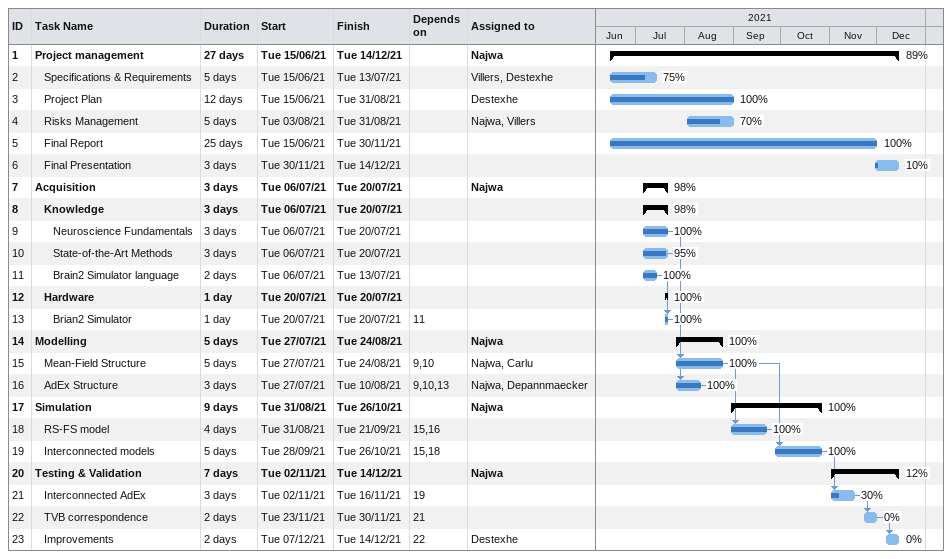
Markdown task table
| ID | Level | Task | Duration | Start | Finish | Predecessors | Resources | % complete |
|---|---|---|---|---|---|---|---|---|
| 1 | 1 | **Project management** | 27d | 2021-06-15 | 2021-12-14 |  | Najwa | 89 |
| 2 | 2 | Specifications & Requirements | 5d | 2021-06-15 | 2021-07-13 |  | Villers, Destexhe | 75 |
| 3 | 2 | Project Plan | 12d | 2021-06-15 | 2021-08-31 |  | Destexhe | 100 |
| 4 | 2 | Risks Management | 5d | 2021-08-03 | 2021-08-31 |  | Najwa, Villers | 70 |
| 5 | 2 | Final Report | 25d | 2021-06-15 | 2021-11-30 |  |  | 100 |
| 6 | 2 | Final Presentation | 3d | 2021-11-30 | 2021-12-14 |  |  | 10 |
| 7 | 1 | **Acquisition** | 3d | 2021-07-06 | 2021-07-20 |  | Najwa | 98 |
| 8 | 2 | **Knowledge** | 3d | 2021-07-06 | 2021-07-20 |  |  | 98 |
| 9 | 3 | Neuroscience Fundamentals | 3d | 2021-07-06 | 2021-07-20 |  |  | 100 |
| 10 | 3 | State-of-the-Art Methods | 3d | 2021-07-06 | 2021-07-20 |  |  | 95 |
| 11 | 3 | Brain2 Simulator language | 2d | 2021-07-06 | 2021-07-13 |  |  | 100 |
| 12 | 2 | **Hardware** | 1d | 2021-07-20 | 2021-07-20 |  |  | 100 |
| 13 | 3 | Brian2 Simulator | 1d | 2021-07-20 | 2021-07-20 | 11 |  | 100 |
| 14 | 1 | **Modelling** | 5d | 2021-07-27 | 2021-08-24 |  | Najwa | 100 |
| 15 | 2 | Mean-Field Structure | 5d | 2021-07-27 | 2021-08-24 | 9, 10 | Najwa, Carlu | 100 |
| 16 | 2 | AdEx Structure | 3d | 2021-07-27 | 2021-08-10 | 9, 10, 13 | Najwa, Depannmaecker | 100 |
| 17 | 1 | **Simulation** | 9d | 2021-08-31 | 2021-10-26 |  | Najwa | 100 |
| 18 | 2 | RS-FS model | 4d | 2021-08-31 | 2021-09-21 | 15, 16 |  | 100 |
| 19 | 2 | Interconnected models | 5d | 2021-09-28 | 2021-10-26 | 15, 18 |  | 100 |
| 20 | 1 | **Testing & Validation** | 7d | 2021-11-02 | 2021-12-14 |  | Najwa | 12 |
| 21 | 2 | Interconnected AdEx | 3d | 2021-11-02 | 2021-11-16 | 19 |  | 30 |
| 22 | 2 | TVB correspondence | 2d | 2021-11-23 | 2021-11-30 | 21 |  | 0 |
| 23 | 2 | Improvements | 2d | 2021-12-07 | 2021-12-14 | 22 | Destexhe | 0 |
